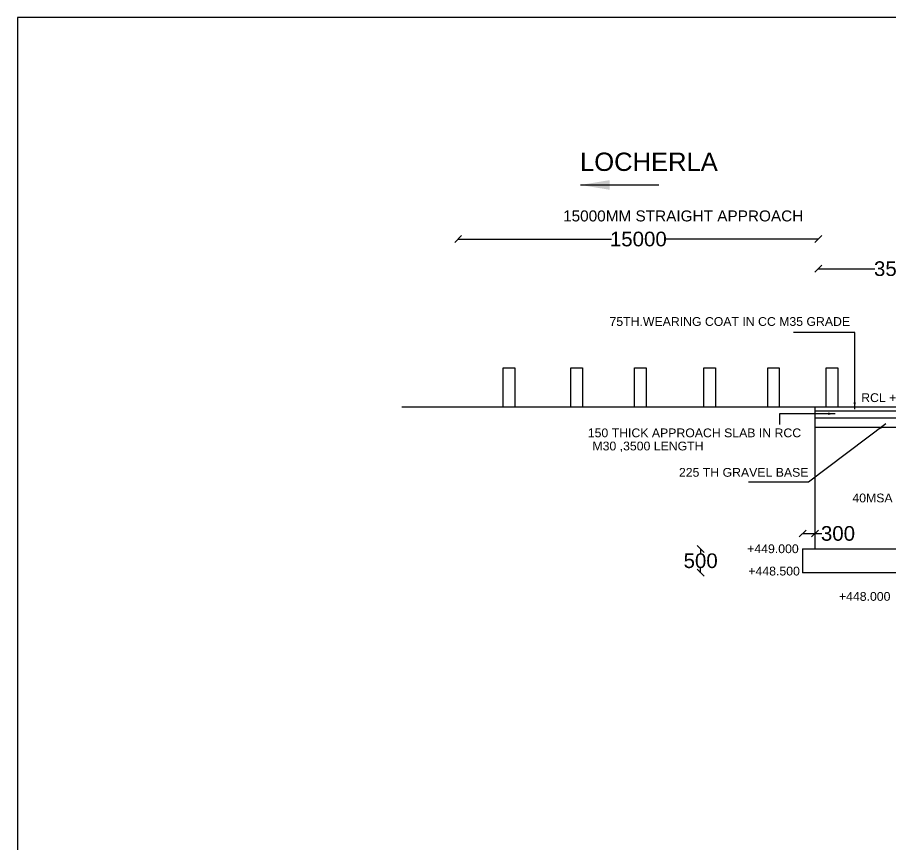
# Model space of a CAD drawing. Header units: millimetres. Extents: x 5124 to 3404099, y 2311 to 45957502.
# Drawn here: x 3354355 to 3366288, y 45946197 to 45957502 of the extents above; entities that cross this region are included whole.
import ezdxf

# ---------------------------------------------------------------- set-up
doc = ezdxf.new("R2010")
doc.units = ezdxf.units.MM
doc.header["$MEASUREMENT"] = 0
doc.layers.add('DRAWING', color=7, linetype='Continuous')
doc.layers.add('TEXT', color=7, linetype='Continuous')
doc.styles.get("Standard").update_dxf_attribs({"font": 'arial.ttf', "height": 200})
doc.dimstyles.get("Standard").update_dxf_attribs({"dimtxt": 200, "dimasz": 110, "dimexe": 0.18, "dimexo": 0.0625, "dimgap": 0.09, "dimtad": 0, "dimtih": 1, "dimtoh": 1, "dimdec": 0, "dimzin": 0, "dimdsep": 46, "dimtxsty": 'Standard', "dimblk": 'OBLIQUE', "dimcen": 0.09, "dimse1": 1, "dimse2": 1, "dimadec": 0, "dimazin": 0, "dimtfac": 1, "dimtdec": 0, "dimtofl": 0, "dimtmove": 0, "dimatfit": 3, "dimfxl": 1, "dimtolj": 1, "dimtzin": 0, "dimarcsym": 0})

# ---------------------------------------------------------------- blocks, each defined once
blk = doc.blocks.new('_Oblique')
at = {"color": 0, "linetype": 'ByBlock', "lineweight": -2}
blk.add_line((-0.5, -0.5), (0.5, 0.5), dxfattribs=at)
blk = doc.blocks.new('*D28')
at = {"layer": 'Defpoints', "color": 0, "transparency": 16777216}
for p in [(3360379, 45954472), (3360379, 45954472), (3365302, 45952174)]:
    blk.add_point(p, dxfattribs=at)
at = {"layer": 'DRAWING', "color": 0, "lineweight": -2, "transparency": 16777216}
for p, q in [((3360379, 45954472), (3362474, 45954472)), ((3365302, 45954472), (3363207, 45954472))]:
    blk.add_line(p, q, dxfattribs=at)
at = {"layer": 'DRAWING', "color": 0, "lineweight": -2, "transparency": 16777216, "xscale": 95, "yscale": 95, "zscale": 95, "rotation": 180}
blk.add_blockref('_Oblique', (3360379, 45954472), dxfattribs=at)
at = {"layer": 'DRAWING', "color": 0, "lineweight": -2, "transparency": 16777216, "xscale": 95, "yscale": 95, "zscale": 95}
blk.add_blockref('_Oblique', (3365302, 45954472), dxfattribs=at)
at = {"layer": 'DRAWING', "color": 0, "transparency": 16777216, "insert": (3362841, 45954472), "char_height": 200, "attachment_point": 5}
blk.add_mtext('\\A1;15000', dxfattribs=at)
blk = doc.blocks.new('*D29')
at = {"layer": 'Defpoints', "color": 0, "transparency": 16777216}
for p in [(3365302, 45954472), (3367443, 45954067), (3367443, 45952713)]:
    blk.add_point(p, dxfattribs=at)
at = {"layer": 'DRAWING', "color": 0, "lineweight": -2, "transparency": 16777216}
for p, q in [((3365302, 45954067), (3366074, 45954067)), ((3367443, 45954067), (3366671, 45954067))]:
    blk.add_line(p, q, dxfattribs=at)
at = {"layer": 'DRAWING', "color": 0, "lineweight": -2, "transparency": 16777216, "xscale": 95, "yscale": 95, "zscale": 95, "rotation": 180}
blk.add_blockref('_Oblique', (3365302, 45954067), dxfattribs=at)
at = {"layer": 'DRAWING', "color": 0, "lineweight": -2, "transparency": 16777216, "xscale": 95, "yscale": 95, "zscale": 95}
blk.add_blockref('_Oblique', (3367443, 45954067), dxfattribs=at)
at = {"layer": 'DRAWING', "color": 0, "transparency": 16777216, "insert": (3366373, 45954067), "char_height": 200, "attachment_point": 5}
blk.add_mtext('\\A1;3500', dxfattribs=at)
blk = doc.blocks.new('*D59')
at = {"layer": 'Defpoints', "color": 0, "transparency": 16777216}
for p in [(3365087, 45950238), (3363693, 45949912), (3365087, 45949912)]:
    blk.add_point(p, dxfattribs=at)
at = {"layer": 'DRAWING', "color": 0, "lineweight": -2, "transparency": 16777216}
for p, q in [((3363693, 45950238), (3363693, 45950177)), ((3363693, 45949912), (3363693, 45949973))]:
    blk.add_line(p, q, dxfattribs=at)
at = {"layer": 'DRAWING', "color": 0, "lineweight": -2, "transparency": 16777216, "xscale": 95, "yscale": 95, "zscale": 95}
for p, rotation in [((3363693, 45950238), 90), ((3363693, 45949912), 270)]:
    blk.add_blockref('_Oblique', p, dxfattribs=dict(at, rotation=rotation))
at = {"layer": 'DRAWING', "color": 0, "transparency": 16777216, "insert": (3363693, 45950075), "char_height": 200, "attachment_point": 5}
blk.add_mtext('\\A1;500', dxfattribs=at)
blk = doc.blocks.new('*D61')
at = {"layer": 'Defpoints', "color": 0, "transparency": 16777216}
for p in [(3365254, 45950448), (3365087, 45950238), (3365254, 45950238)]:
    blk.add_point(p, dxfattribs=at)
at = {"layer": 'DRAWING', "color": 0, "lineweight": -2, "transparency": 16777216}
for p, q in [((3365087, 45950448), (3365254, 45950448)), ((3365254, 45950448), (3365349, 45950448))]:
    blk.add_line(p, q, dxfattribs=at)
at = {"layer": 'DRAWING', "color": 0, "lineweight": -2, "transparency": 16777216, "xscale": 95, "yscale": 95, "zscale": 95, "rotation": 180}
blk.add_blockref('_Oblique', (3365087, 45950448), dxfattribs=at)
at = {"layer": 'DRAWING', "color": 0, "lineweight": -2, "transparency": 16777216, "xscale": 95, "yscale": 95, "zscale": 95}
blk.add_blockref('_Oblique', (3365254, 45950448), dxfattribs=at)
at = {"layer": 'DRAWING', "color": 0, "transparency": 16777216, "insert": (3365570, 45950448), "char_height": 200, "attachment_point": 5}
blk.add_mtext('\\A1;300', dxfattribs=at)

msp = doc.modelspace()

# ---------------------------------------------------------------- linework, layer by layer
at = {"layer": 'Defpoints'}
for points in [[(3365254.4, 45952174), (3365254.4, 45950238.1)], [(3365086.7, 45950238.1), (3366645.8, 45950238.1), (3366645.8, 45950227.5)], [(3366538.3, 45949911.9), (3365086.7, 45949911.9)]]:
    msp.add_lwpolyline(points, dxfattribs=at)
at = {"layer": 'DRAWING'}
for points in [[(3404098.8, 45957501.5), (3354355.4, 45957501.5), (3354355.4, 45924050.1), (3404098.8, 45924050.1)], [(3361152.1, 45952174), (3360992.7, 45952174), (3360992.7, 45952712.7), (3361152.1, 45952712.7)], [(3362080.1, 45952174), (3361920.8, 45952174), (3361920.8, 45952712.7), (3362080.1, 45952712.7)], [(3362947.3, 45952174), (3362788, 45952174), (3362788, 45952712.7), (3362947.3, 45952712.7)], [(3363897.1, 45952174), (3363737.7, 45952174), (3363737.7, 45952712.7), (3363897.1, 45952712.7)], [(3364768.4, 45952174), (3364609.1, 45952174), (3364609.1, 45952712.7), (3364768.4, 45952712.7)], [(3365568.3, 45952174), (3365408.9, 45952174), (3365408.9, 45952712.7), (3365568.3, 45952712.7)]]:
    msp.add_lwpolyline(points, close=True, dxfattribs=at)
for points in [[(3367123.2, 45952174), (3359610.1, 45952174)], [(3365254.4, 45952125.8), (3375014, 45952125.8)], [(3367123, 45952023.8), (3365254.4, 45952023.8)], [(3367122.9, 45951895.5), (3365254.4, 45951895.5)], [(3365086.7, 45950238.1), (3365086.7, 45949911.9)]]:
    msp.add_lwpolyline(points, dxfattribs=at)

# ---------------------------------------------------------------- texts
at = {"layer": 'TEXT'}
for s, height, p in [('LOCHERLA', 250, (3362044.5, 45955404)), ('15000MM STRAIGHT APPROACH', 150, (3361812.6, 45954713.9)), ('75TH.WEARING COAT IN CC M35 GRADE', 120, (3362447.5, 45953285.8)), ('RCL +452.810', 120, (3365887.5, 45952245)), ('150 THICK APPROACH SLAB IN RCC', 120, (3362150.7, 45951763.7)), ('M30 ,3500 LENGTH', 120, (3362213.5, 45951584)), ('225 TH GRAVEL BASE', 120, (3363396.3, 45951224)), ('40MSA', 120, (3365766.8, 45950873.9)), (' +449.000', 120, (3364282.8, 45950179.7)), (' +448.500', 120, (3364298.5, 45949874.5)), (' +448.000', 120, (3365536.8, 45949528.2))]:
    msp.add_text(s, height=height, dxfattribs=at).set_placement(p)

# ---------------------------------------------------------------- dimensions: what is measured, and where the dimension line sits
at = {"layer": 'DRAWING'}
for base, p1, p2, text, picture, middle in [((3360378.5, 45954472.1), (3365302.5, 45952174), (3360378.5, 45954472.1), '15000', '*D28', (3362840.5, 45954472.1)), ((3367443.1, 45954066.7), (3365302.5, 45954472.1), (3367443.1, 45952712.7), '3500', '*D29', (3366372.8, 45954066.7)), ((3365254.4, 45950448.4), (3365086.7, 45950238.1), (3365254.4, 45950238.1), '300', '*D61', (3365570, 45950448.4))]:
    dim = msp.add_linear_dim(base=base, p1=p1, p2=p2, text=text, dimstyle='Standard', override={"dimasz": 95, "dimarcsym": 1}, dxfattribs=at)
    dim.commit()
    dim.dimension.update_dxf_attribs({"geometry": picture, "text_midpoint": middle})
dim = msp.add_linear_dim(base=(3363693, 45949911.9), p1=(3365086.7, 45950238.1), p2=(3365086.7, 45949911.9), angle=90, text='500', dimstyle='Standard', override={"dimasz": 95, "dimarcsym": 1}, dxfattribs=at)
dim.commit()
dim.dimension.update_dxf_attribs({"geometry": '*D59', "text_midpoint": (3363693, 45950075)})

# ---------------------------------------------------------------- leaders
for points, override in [([(3362048.7, 45955212.1), (3363121.5, 45955212.1)], {"dimasz": 400, "dimgap": 0.09, "dimtad": 0, "dimarcsym": 1}), ([(3365798.2, 45952146.7), (3365798.2, 45953193.4), (3364964.2, 45953193.4)], {"dimasz": 95, "dimgap": 0.09, "dimtad": 0, "dimarcsym": 1}), ([(3365530.1, 45952085.6), (3364770.4, 45952085.6), (3364770.4, 45951936.1)], {"dimasz": 95, "dimgap": 0.09, "dimtad": 0, "dimarcsym": 1}), ([(3366223.8, 45951946), (3365165.1, 45951149.4), (3364346.4, 45951149.4)], {"dimasz": 95, "dimgap": 0.09, "dimtad": 0, "dimarcsym": 1})]:
    msp.add_leader(points, dimstyle='Standard', override=override, dxfattribs=at)

doc.saveas('drawing.dxf')
